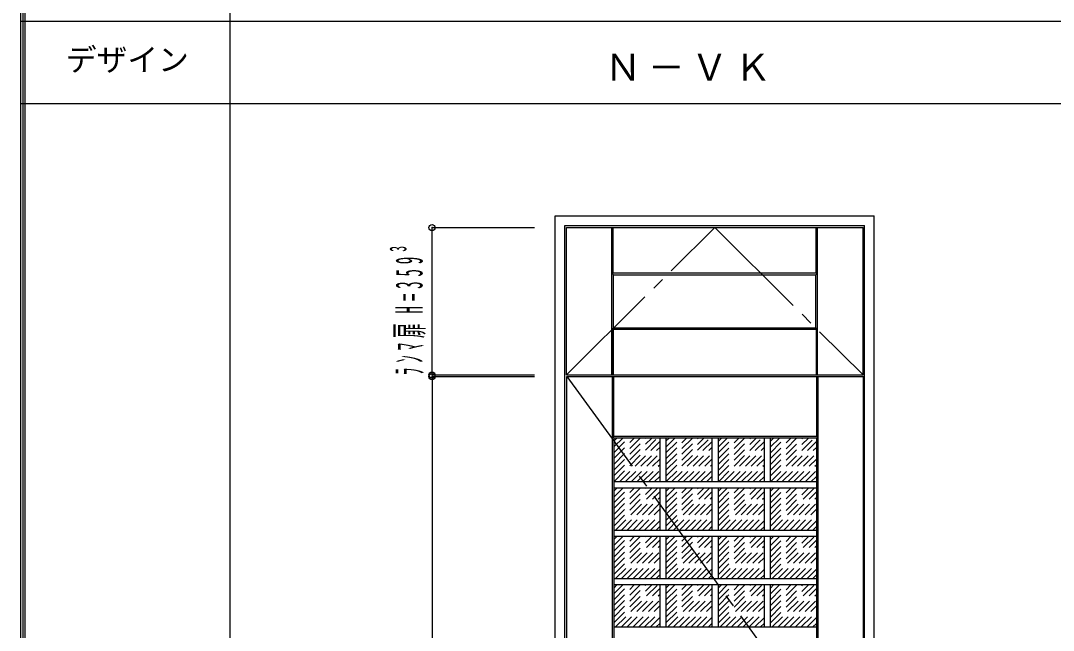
# Model space of a CAD drawing. Units: millimetres, scale not verified. Extents: x -6000 to 5700, y -4307 to 4175.
# Drawn here: x -6000 to -3483, y -1300 to 186 of the extents above; entities that cross this region are included whole.
import ezdxf
from ezdxf.enums import TextEntityAlignment as Align

# ---------------------------------------------------------------- set-up
doc = ezdxf.new("R2010")
doc.units = ezdxf.units.MM
doc.header["$LTSCALE"] = 30
doc.header["$PDMODE"] = 32
doc.header["$PDSIZE"] = 15
doc.linetypes.add('CHAIN2', pattern=[12, 9, -1, 1, -1])
doc.linetypes.add('DASHED1', pattern=[1.8, 1.2, -0.6])
for name, color, linetype in [('0-2_扉', 3, 'Continuous'), ('0-3_仕上げ', 3, 'Continuous'), ('0-4_枠', 3, 'Continuous'), ('0-7_', 7, 'CHAIN2'), ('0-A_文字', 7, 'Continuous'), ('0-B_寸法', 4, 'Continuous'), ('0-C_ハッチ', 4, 'DASHED1'), ('F-1_枠', 6, 'Continuous'), ('F-A_文字', 7, 'Continuous')]:
    doc.layers.add(name, color=color, linetype=linetype)
doc.styles.add('ＭＳ ゴシック', font='')
doc.styles.get('ＭＳ ゴシック').set_extended_font_data('MS Gothic')

msp = doc.modelspace()

# ---------------------------------------------------------------- linework, layer by layer
at = {"layer": '0-2_扉'}
for p, q in [((-4669.9, -677.25), (-4669.9, -318.25)), ((-4669.9, -318.25), (-3946.9, -318.25)), ((-3945.4, -2676.25), (-3945.4, -681.25))]:
    msp.add_line(p, q, dxfattribs=at)
for points in [[(-4669.9, -677.25), (-3946.9, -677.25), (-3946.9, -318.25)], [(-4668.4, -2676.25), (-4668.4, -681.25), (-3945.4, -681.25)]]:
    msp.add_lwpolyline(points, dxfattribs=at)
at = {"layer": '0-3_仕上げ', "color": 7}
for p, q in [((-4558.9, -677.25), (-4558.9, -318.25)), ((-4557.4, -430.75), (-4557.4, -318.25)), ((-4555.9, -429.25), (-4555.9, -318.25)), ((-4060.9, -429.25), (-4060.9, -318.25)), ((-4059.4, -430.75), (-4059.4, -318.25)), ((-4057.9, -677.25), (-4057.9, -318.25)), ((-4060.9, -429.25), (-4555.9, -429.25)), ((-4557.4, -564.75), (-4557.4, -677.25)), ((-4555.9, -566.25), (-4555.9, -677.25)), ((-4060.9, -566.25), (-4555.9, -566.25)), ((-4060.9, -566.25), (-4060.9, -677.25)), ((-4059.4, -564.75), (-4059.4, -677.25)), ((-4557.4, -1707.25), (-4557.4, -681.25)), ((-4554.4, -827.25), (-4554.4, -681.25)), ((-4059.4, -827.25), (-4059.4, -681.25)), ((-4056.4, -2676.25), (-4056.4, -681.25)), ((-4554.4, -827.25), (-4555.9, -828.75)), ((-4059.4, -827.25), (-4554.4, -827.25)), ((-4059.4, -827.25), (-4057.9, -828.75))]:
    msp.add_line(p, q, dxfattribs=at)
at = {"layer": '0-3_仕上げ'}
for p, q in [((-4554.9, -562.25), (-4554.9, -433.25)), ((-4554.9, -433.25), (-4061.9, -433.25)), ((-4060.4, -831.25), (-4553.4, -831.25)), ((-4553.4, -1707.25), (-4553.4, -831.25)), ((-4441.4, -938.25), (-4441.4, -831.25)), ((-4426.4, -938.25), (-4426.4, -831.25)), ((-4314.4, -938.25), (-4314.4, -831.25)), ((-4299.4, -938.25), (-4299.4, -831.25)), ((-4187.4, -938.25), (-4187.4, -831.25)), ((-4172.4, -938.25), (-4172.4, -831.25)), ((-4060.4, -831.25), (-4060.4, -2476.25)), ((-4060.4, -938.25), (-4553.4, -938.25)), ((-4060.4, -953.25), (-4553.4, -953.25)), ((-4441.4, -1056.25), (-4441.4, -953.25)), ((-4426.4, -1056.25), (-4426.4, -953.25)), ((-4314.4, -1056.25), (-4314.4, -953.25)), ((-4299.4, -1056.25), (-4299.4, -953.25)), ((-4187.4, -1056.25), (-4187.4, -953.25)), ((-4172.4, -1056.25), (-4172.4, -953.25)), ((-4060.4, -1056.25), (-4553.4, -1056.25)), ((-4060.4, -1071.25), (-4553.4, -1071.25)), ((-4441.4, -1174.25), (-4441.4, -1071.25)), ((-4426.4, -1174.25), (-4426.4, -1071.25)), ((-4314.4, -1174.25), (-4314.4, -1071.25)), ((-4299.4, -1174.25), (-4299.4, -1071.25)), ((-4187.4, -1174.25), (-4187.4, -1071.25)), ((-4172.4, -1174.25), (-4172.4, -1071.25)), ((-4060.4, -1174.25), (-4553.4, -1174.25)), ((-4060.4, -1189.25), (-4553.4, -1189.25)), ((-4441.4, -1292.25), (-4441.4, -1189.25)), ((-4426.4, -1292.25), (-4426.4, -1189.25)), ((-4314.4, -1292.25), (-4314.4, -1189.25)), ((-4299.4, -1292.25), (-4299.4, -1189.25)), ((-4187.4, -1292.25), (-4187.4, -1189.25)), ((-4172.4, -1292.25), (-4172.4, -1189.25)), ((-4060.4, -1292.25), (-4553.4, -1292.25))]:
    msp.add_line(p, q, dxfattribs=at)
at = {"layer": '0-3_仕上げ', "color": 7}
for points in [[(-4555.9, -429.25), (-4557.4, -430.75), (-4554.9, -433.25)], [(-4060.9, -429.25), (-4059.4, -430.75), (-4061.9, -433.25)], [(-4555.9, -566.25), (-4557.4, -564.75), (-4554.9, -562.25)], [(-4060.9, -566.25), (-4059.4, -564.75), (-4061.9, -562.25)], [(-4553.4, -831.25), (-4555.9, -828.75), (-4555.9, -681.25)], [(-4060.4, -831.25), (-4057.9, -828.75), (-4057.9, -681.25)]]:
    msp.add_lwpolyline(points, dxfattribs=at)
at = {"layer": '0-3_仕上げ'}
msp.add_lwpolyline([(-4554.9, -562.25), (-4061.9, -562.25), (-4061.9, -433.25)], dxfattribs=at)
at = {"layer": '0-4_枠'}
for p, q in [((-3919.4, -2701.25), (-3919.4, -289.25)), ((-3943.4, -2701.25), (-3943.4, -313.25))]:
    msp.add_line(p, q, dxfattribs=at)
for points in [[(-4697.4, -2701.25), (-4697.4, -289.25), (-3919.4, -289.25)], [(-4673.4, -2701.25), (-4673.4, -313.25), (-3943.4, -313.25)]]:
    msp.add_lwpolyline(points, dxfattribs=at)
at = {"layer": '0-7_'}
msp.add_line((-4668.4, -681.25), (-3945.4, -1678.75), dxfattribs=at)
msp.add_lwpolyline([(-4669.9, -677.25), (-4308.4, -318.25), (-3946.9, -677.25)], dxfattribs=at)
at = {"layer": '0-B_寸法'}
for p, q in [((-4997.4, -677.25), (-4997.4, -318.25)), ((-4997.4, -318.25), (-4747.4, -318.25)), ((-4997.4, -677.25), (-4747.4, -677.25)), ((-4997.4, -681.25), (-4747.4, -681.25)), ((-4997.4, -681.25), (-4997.4, -2676.25))]:
    msp.add_line(p, q, dxfattribs=at)
at = {"layer": '0-B_寸法', "color": 7}
for p in [(-4997.4, -318.25), (-4997.4, -677.25), (-4997.4, -681.25)]:
    msp.add_point(p, dxfattribs=at)
at = {"layer": '0-C_ハッチ'}
for p, q in [((-4553.4, -936.9), (-4447.75, -831.25)), ((-4553.4, -922.76), (-4461.89, -831.25)), ((-4553.4, -908.62), (-4476.03, -831.25)), ((-4553.4, -894.48), (-4490.17, -831.25)), ((-4553.4, -880.33), (-4504.32, -831.25)), ((-4553.4, -866.19), (-4518.46, -831.25)), ((-4553.4, -852.05), (-4532.6, -831.25)), ((-4553.4, -837.91), (-4546.74, -831.25)), ((-4540.61, -938.25), (-4441.4, -839.04)), ((-4526.46, -938.25), (-4441.4, -853.19)), ((-4426.4, -937.18), (-4320.47, -831.25)), ((-4426.4, -923.04), (-4334.61, -831.25)), ((-4426.4, -908.9), (-4348.75, -831.25)), ((-4426.4, -894.75), (-4362.9, -831.25)), ((-4426.4, -880.61), (-4377.04, -831.25)), ((-4426.4, -866.47), (-4391.18, -831.25)), ((-4426.4, -852.33), (-4405.32, -831.25)), ((-4426.4, -838.19), (-4419.46, -831.25)), ((-4413.33, -938.25), (-4314.4, -839.32)), ((-4399.18, -938.25), (-4314.4, -853.47)), ((-4299.4, -937.46), (-4193.19, -831.25)), ((-4299.4, -923.32), (-4207.33, -831.25)), ((-4299.4, -909.18), (-4221.47, -831.25)), ((-4299.4, -895.03), (-4235.62, -831.25)), ((-4299.4, -880.89), (-4249.76, -831.25)), ((-4299.4, -866.75), (-4263.9, -831.25)), ((-4299.4, -852.61), (-4278.04, -831.25)), ((-4299.4, -838.47), (-4292.18, -831.25)), ((-4286.05, -938.25), (-4187.4, -839.6)), ((-4271.91, -938.25), (-4187.4, -853.74)), ((-4172.4, -937.74), (-4065.91, -831.25)), ((-4172.4, -923.6), (-4080.05, -831.25)), ((-4172.4, -909.46), (-4094.19, -831.25)), ((-4172.4, -895.31), (-4108.34, -831.25)), ((-4172.4, -881.17), (-4122.48, -831.25)), ((-4172.4, -867.03), (-4136.62, -831.25)), ((-4172.4, -852.89), (-4150.76, -831.25)), ((-4172.4, -838.74), (-4164.91, -831.25)), ((-4158.77, -938.25), (-4060.4, -839.88)), ((-4144.63, -938.25), (-4060.4, -854.02)), ((-4512.32, -938.25), (-4441.4, -867.33)), ((-4385.04, -938.25), (-4314.4, -867.61)), ((-4257.76, -938.25), (-4187.4, -867.89)), ((-4130.48, -938.25), (-4060.4, -868.17)), ((-4498.18, -938.25), (-4441.4, -881.47)), ((-4484.04, -938.25), (-4441.4, -895.61)), ((-4370.9, -938.25), (-4314.4, -881.75)), ((-4356.76, -938.25), (-4314.4, -895.89)), ((-4243.62, -938.25), (-4187.4, -882.03)), ((-4229.48, -938.25), (-4187.4, -896.17)), ((-4116.34, -938.25), (-4060.4, -882.31)), ((-4102.2, -938.25), (-4060.4, -896.45)), ((-4469.9, -938.25), (-4441.4, -909.75)), ((-4455.75, -938.25), (-4441.4, -923.9)), ((-4342.62, -938.25), (-4314.4, -910.03)), ((-4328.47, -938.25), (-4314.4, -924.18)), ((-4215.34, -938.25), (-4187.4, -910.31)), ((-4201.19, -938.25), (-4187.4, -924.46)), ((-4088.06, -938.25), (-4060.4, -910.59)), ((-4073.92, -938.25), (-4060.4, -924.73)), ((-4553.4, -1044.76), (-4461.89, -953.25)), ((-4553.4, -1030.62), (-4476.03, -953.25)), ((-4553.4, -1016.48), (-4490.17, -953.25)), ((-4553.4, -1002.33), (-4504.32, -953.25)), ((-4553.4, -988.19), (-4518.46, -953.25)), ((-4553.4, -974.05), (-4532.6, -953.25)), ((-4553.4, -959.91), (-4546.74, -953.25)), ((-4550.75, -1056.25), (-4447.75, -953.25)), ((-4441.61, -938.25), (-4441.4, -938.04)), ((-4426.4, -1045.04), (-4334.61, -953.25)), ((-4426.4, -1030.9), (-4348.75, -953.25)), ((-4426.4, -1016.75), (-4362.9, -953.25)), ((-4426.4, -1002.61), (-4377.04, -953.25)), ((-4426.4, -988.47), (-4391.18, -953.25)), ((-4426.4, -974.33), (-4405.32, -953.25)), ((-4426.4, -960.19), (-4419.46, -953.25)), ((-4423.47, -1056.25), (-4320.47, -953.25)), ((-4299.4, -1045.32), (-4207.33, -953.25)), ((-4299.4, -1031.18), (-4221.47, -953.25)), ((-4299.4, -1017.03), (-4235.62, -953.25)), ((-4299.4, -1002.89), (-4249.76, -953.25)), ((-4299.4, -988.75), (-4263.9, -953.25)), ((-4299.4, -974.61), (-4278.04, -953.25)), ((-4299.4, -960.47), (-4292.18, -953.25)), ((-4296.19, -1056.25), (-4193.19, -953.25)), ((-4172.4, -1045.6), (-4080.05, -953.25)), ((-4172.4, -1031.46), (-4094.19, -953.25)), ((-4172.4, -1017.31), (-4108.34, -953.25)), ((-4172.4, -1003.17), (-4122.48, -953.25)), ((-4172.4, -989.03), (-4136.62, -953.25)), ((-4172.4, -974.89), (-4150.76, -953.25)), ((-4172.4, -960.74), (-4164.91, -953.25)), ((-4168.91, -1056.25), (-4065.91, -953.25)), ((-4536.61, -1056.25), (-4441.4, -961.04)), ((-4522.46, -1056.25), (-4441.4, -975.19)), ((-4409.33, -1056.25), (-4314.4, -961.32)), ((-4395.18, -1056.25), (-4314.4, -975.47)), ((-4282.05, -1056.25), (-4187.4, -961.6)), ((-4267.91, -1056.25), (-4187.4, -975.74)), ((-4154.77, -1056.25), (-4060.4, -961.88)), ((-4140.63, -1056.25), (-4060.4, -976.02)), ((-4508.32, -1056.25), (-4441.4, -989.33)), ((-4494.18, -1056.25), (-4441.4, -1003.47)), ((-4381.04, -1056.25), (-4314.4, -989.61)), ((-4366.9, -1056.25), (-4314.4, -1003.75)), ((-4253.76, -1056.25), (-4187.4, -989.89)), ((-4239.62, -1056.25), (-4187.4, -1004.03)), ((-4126.48, -1056.25), (-4060.4, -990.17)), ((-4112.34, -1056.25), (-4060.4, -1004.31)), ((-4480.04, -1056.25), (-4441.4, -1017.61)), ((-4465.9, -1056.25), (-4441.4, -1031.75)), ((-4352.76, -1056.25), (-4314.4, -1017.89)), ((-4225.48, -1056.25), (-4187.4, -1018.17)), ((-4098.2, -1056.25), (-4060.4, -1018.45)), ((-4451.75, -1056.25), (-4441.4, -1045.9)), ((-4338.62, -1056.25), (-4314.4, -1032.03)), ((-4324.47, -1056.25), (-4314.4, -1046.18)), ((-4211.34, -1056.25), (-4187.4, -1032.31)), ((-4197.19, -1056.25), (-4187.4, -1046.46)), ((-4084.06, -1056.25), (-4060.4, -1032.59)), ((-4069.92, -1056.25), (-4060.4, -1046.73)), ((-4553.4, -1162.76), (-4461.89, -1071.25)), ((-4553.4, -1148.62), (-4476.03, -1071.25)), ((-4553.4, -1134.48), (-4490.17, -1071.25)), ((-4553.4, -1120.33), (-4504.32, -1071.25)), ((-4553.4, -1106.19), (-4518.46, -1071.25)), ((-4553.4, -1092.05), (-4532.6, -1071.25)), ((-4553.4, -1077.91), (-4546.74, -1071.25)), ((-4550.75, -1174.25), (-4447.75, -1071.25)), ((-4536.61, -1174.25), (-4441.4, -1079.04)), ((-4426.4, -1163.04), (-4334.61, -1071.25)), ((-4426.4, -1148.9), (-4348.75, -1071.25)), ((-4426.4, -1134.75), (-4362.9, -1071.25)), ((-4426.4, -1120.61), (-4377.04, -1071.25)), ((-4426.4, -1106.47), (-4391.18, -1071.25)), ((-4426.4, -1092.33), (-4405.32, -1071.25)), ((-4426.4, -1078.19), (-4419.46, -1071.25)), ((-4423.47, -1174.25), (-4320.47, -1071.25)), ((-4409.33, -1174.25), (-4314.4, -1079.32)), ((-4299.4, -1163.32), (-4207.33, -1071.25)), ((-4299.4, -1149.18), (-4221.47, -1071.25)), ((-4299.4, -1135.03), (-4235.62, -1071.25)), ((-4299.4, -1120.89), (-4249.76, -1071.25)), ((-4299.4, -1106.75), (-4263.9, -1071.25)), ((-4299.4, -1092.61), (-4278.04, -1071.25)), ((-4299.4, -1078.47), (-4292.18, -1071.25)), ((-4296.19, -1174.25), (-4193.19, -1071.25)), ((-4282.05, -1174.25), (-4187.4, -1079.6)), ((-4172.4, -1163.6), (-4080.05, -1071.25)), ((-4172.4, -1149.46), (-4094.19, -1071.25)), ((-4172.4, -1135.31), (-4108.34, -1071.25)), ((-4172.4, -1121.17), (-4122.48, -1071.25)), ((-4172.4, -1107.03), (-4136.62, -1071.25)), ((-4172.4, -1092.89), (-4150.76, -1071.25)), ((-4172.4, -1078.74), (-4164.91, -1071.25)), ((-4168.91, -1174.25), (-4065.91, -1071.25)), ((-4154.77, -1174.25), (-4060.4, -1079.88)), ((-4522.46, -1174.25), (-4441.4, -1093.19)), ((-4508.32, -1174.25), (-4441.4, -1107.33)), ((-4395.18, -1174.25), (-4314.4, -1093.47)), ((-4267.91, -1174.25), (-4187.4, -1093.74)), ((-4140.63, -1174.25), (-4060.4, -1094.02)), ((-4494.18, -1174.25), (-4441.4, -1121.47)), ((-4381.04, -1174.25), (-4314.4, -1107.61)), ((-4366.9, -1174.25), (-4314.4, -1121.75)), ((-4253.76, -1174.25), (-4187.4, -1107.89)), ((-4239.62, -1174.25), (-4187.4, -1122.03)), ((-4126.48, -1174.25), (-4060.4, -1108.17)), ((-4112.34, -1174.25), (-4060.4, -1122.31)), ((-4480.04, -1174.25), (-4441.4, -1135.61)), ((-4465.9, -1174.25), (-4441.4, -1149.75)), ((-4352.76, -1174.25), (-4314.4, -1135.89)), ((-4338.62, -1174.25), (-4314.4, -1150.03)), ((-4225.48, -1174.25), (-4187.4, -1136.17)), ((-4211.34, -1174.25), (-4187.4, -1150.31)), ((-4098.2, -1174.25), (-4060.4, -1136.45)), ((-4084.06, -1174.25), (-4060.4, -1150.59)), ((-4451.75, -1174.25), (-4441.4, -1163.9)), ((-4324.47, -1174.25), (-4314.4, -1164.18)), ((-4197.19, -1174.25), (-4187.4, -1164.46)), ((-4069.92, -1174.25), (-4060.4, -1164.73)), ((-4553.4, -1280.76), (-4461.89, -1189.25)), ((-4553.4, -1266.62), (-4476.03, -1189.25)), ((-4553.4, -1252.48), (-4490.17, -1189.25)), ((-4553.4, -1238.33), (-4504.32, -1189.25)), ((-4553.4, -1224.19), (-4518.46, -1189.25)), ((-4553.4, -1210.05), (-4532.6, -1189.25)), ((-4553.4, -1195.91), (-4546.74, -1189.25)), ((-4550.75, -1292.25), (-4447.75, -1189.25)), ((-4536.61, -1292.25), (-4441.4, -1197.04)), ((-4426.4, -1281.04), (-4334.61, -1189.25)), ((-4426.4, -1266.9), (-4348.75, -1189.25)), ((-4426.4, -1252.75), (-4362.9, -1189.25)), ((-4426.4, -1238.61), (-4377.04, -1189.25)), ((-4426.4, -1224.47), (-4391.18, -1189.25)), ((-4426.4, -1210.33), (-4405.32, -1189.25)), ((-4426.4, -1196.19), (-4419.46, -1189.25)), ((-4423.47, -1292.25), (-4320.47, -1189.25)), ((-4409.33, -1292.25), (-4314.4, -1197.32)), ((-4299.4, -1281.32), (-4207.33, -1189.25)), ((-4299.4, -1267.18), (-4221.47, -1189.25)), ((-4299.4, -1253.03), (-4235.62, -1189.25)), ((-4299.4, -1238.89), (-4249.76, -1189.25)), ((-4299.4, -1224.75), (-4263.9, -1189.25)), ((-4299.4, -1210.61), (-4278.04, -1189.25)), ((-4299.4, -1196.47), (-4292.18, -1189.25)), ((-4296.19, -1292.25), (-4193.19, -1189.25)), ((-4282.05, -1292.25), (-4187.4, -1197.6)), ((-4172.4, -1281.6), (-4080.05, -1189.25)), ((-4172.4, -1267.46), (-4094.19, -1189.25)), ((-4172.4, -1253.31), (-4108.34, -1189.25)), ((-4172.4, -1239.17), (-4122.48, -1189.25)), ((-4172.4, -1225.03), (-4136.62, -1189.25)), ((-4172.4, -1210.89), (-4150.76, -1189.25)), ((-4172.4, -1196.74), (-4164.91, -1189.25)), ((-4168.91, -1292.25), (-4065.91, -1189.25)), ((-4154.77, -1292.25), (-4060.4, -1197.88)), ((-4522.46, -1292.25), (-4441.4, -1211.19)), ((-4508.32, -1292.25), (-4441.4, -1225.33)), ((-4395.18, -1292.25), (-4314.4, -1211.47)), ((-4381.04, -1292.25), (-4314.4, -1225.61)), ((-4267.91, -1292.25), (-4187.4, -1211.74)), ((-4253.76, -1292.25), (-4187.4, -1225.89)), ((-4140.63, -1292.25), (-4060.4, -1212.02)), ((-4126.48, -1292.25), (-4060.4, -1226.17)), ((-4494.18, -1292.25), (-4441.4, -1239.47)), ((-4480.04, -1292.25), (-4441.4, -1253.61)), ((-4366.9, -1292.25), (-4314.4, -1239.75)), ((-4352.76, -1292.25), (-4314.4, -1253.89)), ((-4239.62, -1292.25), (-4187.4, -1240.03)), ((-4225.48, -1292.25), (-4187.4, -1254.17)), ((-4112.34, -1292.25), (-4060.4, -1240.31)), ((-4098.2, -1292.25), (-4060.4, -1254.45)), ((-4465.9, -1292.25), (-4441.4, -1267.75)), ((-4451.75, -1292.25), (-4441.4, -1281.9)), ((-4338.62, -1292.25), (-4314.4, -1268.03)), ((-4324.47, -1292.25), (-4314.4, -1282.18)), ((-4211.34, -1292.25), (-4187.4, -1268.31)), ((-4197.19, -1292.25), (-4187.4, -1282.46)), ((-4084.06, -1292.25), (-4060.4, -1268.59)), ((-4069.92, -1292.25), (-4060.4, -1282.73))]:
    msp.add_line(p, q, dxfattribs=at)
at = {"layer": 'F-1_枠'}
for p, q in [((-6000, 4175), (-6000, -4205)), ((-5995, 4175), (-5995, -4205)), ((-5990, 4175), (-5990, -4205)), ((-5490, 4175), (-5490, -3790)), ((-6000, 184.5), (5700, 184.5)), ((-6000, -15.5), (5700, -15.5))]:
    msp.add_line(p, q, dxfattribs=at)

# ---------------------------------------------------------------- texts
at = {"layer": '0-A_文字', "insert": (-4576.7, 39.5), "char_height": 65.98, "attachment_point": 7, "style": 'ＭＳ ゴシック'}
msp.add_mtext('\\T1.17;Ｎ－ＶＫ', dxfattribs=at)
at = {"layer": '0-B_寸法', "color": 7, "insert": (-5012.4, -677.75), "char_height": 65.98, "attachment_point": 7, "rotation": 90, "style": 'ＭＳ ゴシック'}
msp.add_mtext('\\T1.67;\\W0.4;ﾗﾝﾏ扉H=359³', dxfattribs=at)
at = {"layer": 'F-A_文字', "style": 'ＭＳ ゴシック'}
msp.add_text('デザイン', height=54.99, dxfattribs=at).set_placement((-5890, 47), align=Align.BOTTOM_LEFT)

doc.saveas('drawing.dxf')
